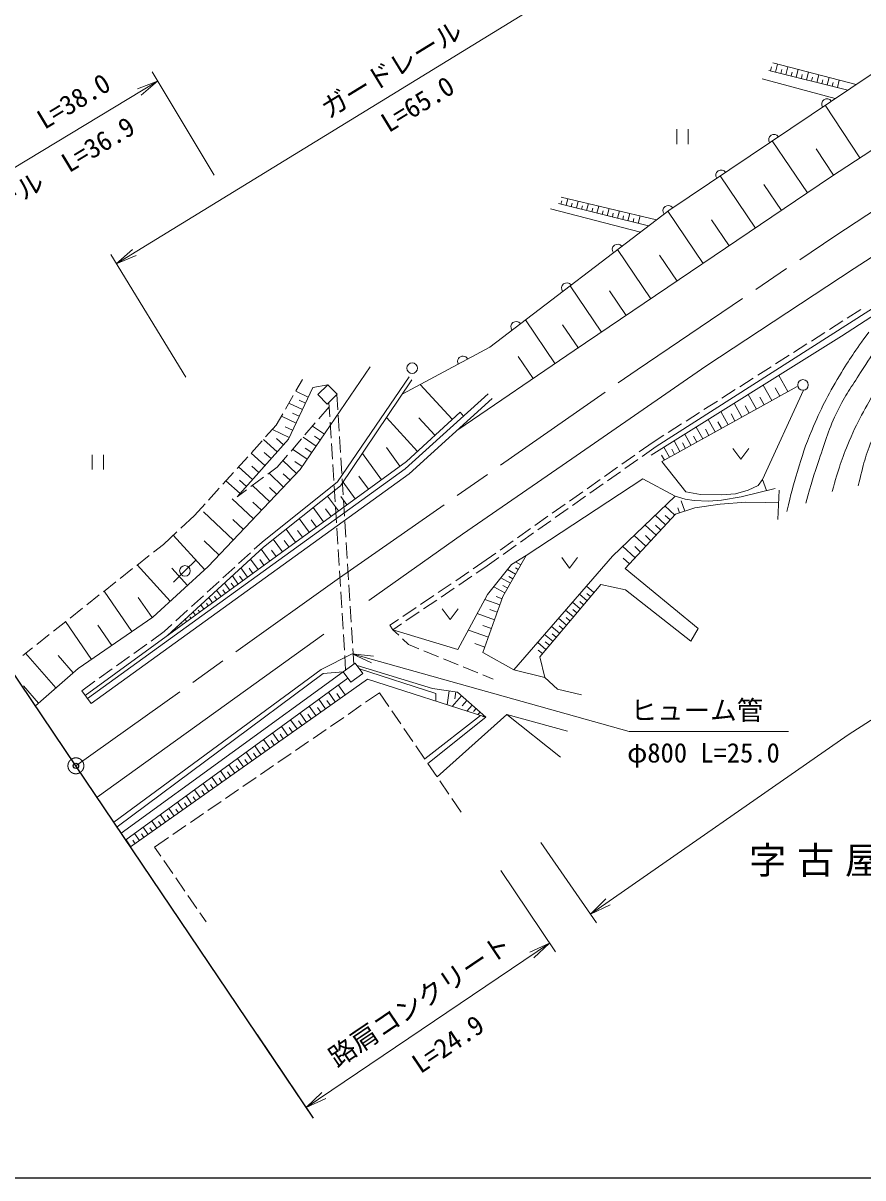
# Model space of a CAD drawing. Units: millimetres, scale not verified. Extents: x 40000 to 680000, y 20000 to 380000.
# Drawn here: x 80942 to 160010, y 205000 to 313657 of the extents above; entities that cross this region are included whole.
import ezdxf
from ezdxf.enums import TextEntityAlignment as Align

# ---------------------------------------------------------------- set-up
doc = ezdxf.new("R2010")
doc.units = ezdxf.units.MM
doc.header["$LTSCALE"] = 1000
doc.header["$PDMODE"] = 32
doc.header["$PDSIZE"] = 500
doc.linetypes.add('CHAIN', pattern=[18.5, 12, -1.5, 3.5, -1.5])
for name, color, linetype, lineweight in [('M-BMK', 2, 'CHAIN', 13), ('M-BMK-OTRS', 5, 'Continuous', 25), ('M-STR-HTXT', 7, 'Continuous', 13), ('M-TTL-BAND', 7, 'Continuous', 25), ('M-WORK', 1, 'Continuous', 13)]:
    doc.layers.add(name, color=color, linetype=linetype, lineweight=lineweight)
doc.layers.add('M-BMK-HTXT', color=7, linetype='Continuous')
doc.layers.add('M-OTRS', color=6, linetype='Continuous')
doc.styles.add('ＭＳ ゴシック', font='')
doc.styles.get('ＭＳ ゴシック').set_extended_font_data('MS Gothic')

# ---------------------------------------------------------------- blocks, each defined once
blk = doc.blocks.new('open_arrow')
at = {"color": 0, "linetype": 'Continuous', "lineweight": -2}
blk.add_lwpolyline([(7.5, 1.25), (0, 0), (7.5, -1.25)], dxfattribs=at)

msp = doc.modelspace()

# ---------------------------------------------------------------- linework, layer by layer
at = {"layer": 'M-BMK'}
for p, q in [((157353, 293612), (168515, 300945)), ((138742, 281035), (157353, 293612)), ((110741, 261459), (138742, 281035)), ((85914, 243774), (110741, 261459))]:
    msp.add_line(p, q, dxfattribs=at)
msp.add_circle((85914, 243774), 750, dxfattribs=at)
at = {"layer": 'M-BMK-OTRS'}
for p, q in [((85914, 243774), (63535, 276928)), ((108293, 210620), (85914, 243774))]:
    msp.add_line(p, q, dxfattribs=at)
at = {"layer": 'M-OTRS'}
msp.add_point((85914, 243774), dxfattribs=at)
at = {"layer": 'M-STR-HTXT'}
for p, q in [((89718, 291018), (144187, 324416)), ((98938, 299359), (93083, 309062)), ((61065, 288575), (93600, 308206)), ((96255, 280356), (89195, 291870)), ((158607, 246696), (175651, 257570)), ((134366, 229831), (158607, 246696)), ((129693, 236547), (134937, 229010)), ((125908, 233913), (131070, 226266)), ((107608, 211635), (130511, 227095)), ((103005, 218454), (108167, 210806))]:
    msp.add_line(p, q, dxfattribs=at)
msp.add_lwpolyline([(111918, 254320), (138000, 247000), (153000, 247000)], dxfattribs=at)
at = {"layer": 'M-TTL-BAND'}
msp.add_line((40000, 205000), (579000, 205000), dxfattribs=at)
at = {"layer": 'M-WORK'}
for p, q in [((156959, 299147), (176206, 311815)), ((151540, 309912), (159375, 307889)), ((151788, 309042), (151976, 309800)), ((151138, 309203), (158581, 307355)), ((151302, 309163), (151396, 309541)), ((152273, 308922), (152366, 309296)), ((152758, 308801), (152944, 309549)), ((153243, 308681), (153335, 309050)), ((153729, 308560), (153912, 309299)), ((154214, 308440), (154304, 308805)), ((154699, 308319), (154880, 309049)), ((155670, 308078), (155849, 308799)), ((150525, 308418), (157400, 306561)), ((155184, 308199), (155274, 308559)), ((156155, 307957), (156243, 308314)), ((156640, 307837), (156817, 308549)), ((157125, 307716), (157213, 308068)), ((157611, 307596), (157785, 308299)), ((159729, 300970), (156463, 305931)), ((142496, 303668), (142496, 302268)), ((143546, 302268), (143546, 303668)), ((154786, 297677), (151472, 302576)), ((157248, 299337), (155615, 301818)), ((132830, 282860), (156959, 299147)), ((149887, 294363), (146562, 299276)), ((152336, 296020), (150679, 298469)), ((159188, 290570), (171038, 298283)), ((131356, 296674), (139825, 294575)), ((131575, 296620), (131654, 296940)), ((131605, 297287), (140574, 295146)), ((132060, 296500), (132219, 297140)), ((132545, 296379), (132626, 296704)), ((133031, 296259), (133191, 296908)), ((134001, 296018), (134164, 296676)), ((130590, 296176), (139071, 294000)), ((133516, 296139), (133597, 296468)), ((134486, 295898), (134569, 296231)), ((134972, 295778), (135137, 296444)), ((135457, 295658), (135541, 295995)), ((135942, 295537), (136110, 296212)), ((136428, 295417), (136512, 295758)), ((136913, 295297), (137082, 295980)), ((137884, 295056), (138055, 295747)), ((144973, 291038), (141643, 295961)), ((137398, 295176), (137484, 295522)), ((138369, 294936), (138456, 295286)), ((138854, 294815), (139028, 295515)), ((147430, 292700), (145768, 295157)), ((140050, 287709), (136909, 292352)), ((142511, 289373), (140847, 291835)), ((140531, 273818), (166548, 290416)), ((145228, 281392), (159188, 290570)), ((135407, 284568), (132444, 288947)), ((137729, 286138), (136158, 288460)), ((158534, 285897), (159799, 286703)), ((131027, 281605), (128233, 285736)), ((133217, 283086), (131736, 285276)), ((156848, 284821), (158113, 285628)), ((140084, 273005), (157991, 284193)), ((155162, 283745), (156427, 284552)), ((121871, 275394), (132830, 282860)), ((153476, 282670), (154741, 283476)), ((128962, 280207), (127564, 282273)), ((151790, 281594), (153054, 282401)), ((107033, 271644), (113631, 281315)), ((117276, 280368), (110558, 270505)), ((132603, 272645), (145228, 281392)), ((150104, 280518), (151368, 281325)), ((152943, 278990), (152099, 280512)), ((105925, 274522), (108223, 279376)), ((107247, 280123), (106633, 279053)), ((108223, 279376), (109626, 279633)), ((109626, 279633), (108689, 278706)), ((110512, 278736), (109626, 279633)), ((110838, 270132), (117535, 280081)), ((121346, 276379), (118327, 279658)), ((153817, 279475), (141081, 272415)), ((148418, 279443), (149682, 280249)), ((151421, 278146), (150621, 279589)), ((152182, 278568), (151760, 279329)), ((106384, 278620), (105638, 277318)), ((107795, 278473), (106619, 279029)), ((107517, 277885), (106929, 278163)), ((108689, 278706), (109575, 277810)), ((109575, 277810), (110512, 278736)), ((110583, 277256), (110492, 278716)), ((116900, 271705), (124717, 278778)), ((117278, 271238), (125120, 278333)), ((146732, 278367), (147996, 279174)), ((149978, 277347), (149221, 278714)), ((150700, 277747), (150300, 278468)), ((150567, 270720), (154427, 279123)), ((107239, 277297), (105970, 277897)), ((109762, 277557), (108782, 276421)), ((109822, 276605), (109737, 277970)), ((145045, 277291), (146310, 278098)), ((147316, 275871), (146636, 277099)), ((148612, 276589), (147893, 277885)), ((149295, 276968), (148916, 277651)), ((105390, 276884), (104776, 275814)), ((106638, 276028), (105270, 276676)), ((106938, 276662), (106304, 276963)), ((108456, 276043), (107476, 274907)), ((109946, 274609), (109853, 276106)), ((110707, 275260), (110614, 276757)), ((118066, 273361), (115147, 276533)), ((117026, 272403), (122081, 277056)), ((119706, 274870), (118197, 276510)), ((122081, 277056), (122398, 276679)), ((143359, 276216), (144624, 277022)), ((146089, 275191), (145444, 276354)), ((146702, 275531), (146362, 276145)), ((147964, 276230), (147605, 276878)), ((104776, 275814), (103779, 274714)), ((105990, 274660), (104409, 275409)), ((106314, 275344), (105630, 275668)), ((109308, 274979), (108194, 275739)), ((141673, 275140), (142938, 275947)), ((143823, 273935), (143244, 274979)), ((144925, 274546), (144314, 275648)), ((145507, 274868), (145184, 275450)), ((101099, 269093), (105925, 274522)), ((103444, 274343), (102437, 273231)), ((104864, 273328), (103568, 274480)), ((105445, 273982), (104791, 274563)), ((107149, 274529), (106169, 273393)), ((108548, 273864), (107306, 274711)), ((108928, 274422), (108371, 274802)), ((110071, 272613), (109977, 274110)), ((110832, 273264), (110738, 274761)), ((138935, 273303), (140253, 274233)), ((139217, 272890), (140531, 273818)), ((140253, 274233), (141252, 274871)), ((142778, 273355), (142229, 274346)), ((143300, 273645), (143011, 274167)), ((144374, 274240), (144068, 274791)), ((87449, 273047), (87449, 271647)), ((88499, 271647), (88499, 273047)), ((102101, 272860), (101095, 271748)), ((103712, 272032), (102404, 273194)), ((104288, 272680), (103640, 273256)), ((105842, 273015), (104862, 271879)), ((107701, 272623), (106318, 273566)), ((108124, 273244), (107504, 273667)), ((110956, 271268), (110863, 272765)), ((114684, 270697), (112883, 273170)), ((116427, 271967), (115158, 273709)), ((137301, 272150), (138526, 273015)), ((141318, 272546), (141058, 273016)), ((141788, 272806), (141267, 273745)), ((142283, 273081), (142008, 273576)), ((147772, 273623), (148522, 272623)), ((148522, 272623), (149272, 273623)), ((86799, 250384), (117026, 272403)), ((86994, 250113), (116900, 271705)), ((98377, 262529), (107033, 271644)), ((102549, 270724), (101229, 271897)), ((103131, 271378), (102477, 271959)), ((104862, 271879), (103985, 271230)), ((106696, 271290), (105409, 272512)), ((107229, 271931), (106538, 272403)), ((110195, 270617), (110102, 272114)), ((122305, 265579), (132603, 272645)), ((135667, 270997), (136893, 271862)), ((137583, 271737), (138808, 272602)), ((141081, 272415), (143325, 269561)), ((87346, 249627), (117278, 271238)), ((100759, 271378), (99752, 270266)), ((101376, 269404), (100044, 270588)), ((101963, 270064), (101303, 270651)), ((103584, 270932), (102378, 270040)), ((105474, 270002), (104095, 271311)), ((106085, 270646), (105441, 271257)), ((111080, 269272), (110987, 270769)), ((113448, 269797), (112548, 271033)), ((128291, 263559), (139291, 270787)), ((134033, 269843), (135259, 270708)), ((135949, 270583), (137174, 271448)), ((139291, 270787), (142340, 269161)), ((150158, 270156), (150567, 270720)), ((150918, 269663), (150567, 270720)), ((99417, 269895), (98410, 268783)), ((101976, 269742), (101099, 269093)), ((104165, 268623), (102544, 270162)), ((110558, 270505), (103446, 264826)), ((103568, 264345), (110838, 270132)), ((104819, 269313), (104130, 269967)), ((110320, 268621), (110226, 270118)), ((112212, 268896), (111066, 270470)), ((132399, 268690), (133625, 269555)), ((134315, 269430), (135540, 270295)), ((143325, 269561), (144733, 269311)), ((148001, 269374), (149205, 269702)), ((151736, 269860), (148561, 269094)), ((149205, 269702), (150158, 270156)), ((152111, 269720), (152001, 266936)), ((98074, 268413), (97078, 267312)), ((102626, 267002), (100639, 268889)), ((103395, 267813), (102585, 268582)), ((110638, 267750), (109614, 269157)), ((111425, 268323), (110852, 269110)), ((111205, 267276), (111112, 268773)), ((130765, 267537), (131991, 268402)), ((132681, 268277), (133906, 269142)), ((142340, 269161), (136426, 263497)), ((143276, 268860), (142340, 269161)), ((143235, 267730), (142913, 268697)), ((144136, 268735), (143276, 268860)), ((145466, 268672), (144136, 268735)), ((144183, 268047), (146576, 268406)), ((144733, 269311), (146687, 269280)), ((146685, 268782), (145466, 268672)), ((146576, 268406), (148984, 268594)), ((148561, 269094), (146685, 268782)), ((146687, 269280), (148001, 269374)), ((148984, 268594), (150844, 268563)), ((150844, 268563), (152033, 268516)), ((97078, 267312), (95796, 266131)), ((100739, 265016), (97926, 267687)), ((109232, 266725), (108250, 268072)), ((109935, 267238), (109423, 267941)), ((110444, 266625), (110351, 268122)), ((131047, 267123), (132272, 267988)), ((137616, 262324), (142354, 267437)), ((141436, 266446), (140459, 267352)), ((142293, 267371), (141368, 268227)), ((141864, 266909), (141402, 267337)), ((142354, 267437), (144183, 268047)), ((142752, 267569), (142591, 268053)), ((101682, 266009), (100689, 266952)), ((107885, 265744), (106946, 267034)), ((108558, 266235), (108068, 266908)), ((111329, 265279), (111236, 266777)), ((129131, 266383), (130357, 267248)), ((129413, 265970), (130638, 266835)), ((140531, 265469), (139498, 266426)), ((140983, 265958), (140495, 266410)), ((95429, 265792), (94148, 264611)), ((98045, 262226), (95083, 265473)), ((106595, 264805), (105696, 266039)), ((107240, 265275), (106770, 265919)), ((110568, 264628), (110475, 266126)), ((113496, 259326), (122305, 265579)), ((127497, 265230), (128723, 266095)), ((127779, 264817), (129004, 265682)), ((139574, 264437), (138482, 265448)), ((140052, 264953), (139536, 265431)), ((94148, 264611), (93217, 263876)), ((94553, 256033), (103568, 264345)), ((99403, 263609), (97997, 264945)), ((103446, 264826), (102713, 264156)), ((104179, 263045), (103367, 264160)), ((104770, 263476), (104340, 264066)), ((105361, 263906), (104500, 265088)), ((105978, 264356), (105529, 264973)), ((110693, 262632), (110600, 264129)), ((111454, 263283), (111360, 264780)), ((125863, 264076), (127089, 264941)), ((126145, 263663), (127370, 264528)), ((138563, 263345), (137409, 264414)), ((139068, 263891), (138522, 264397)), ((92825, 263566), (91648, 262636)), ((96181, 262113), (97248, 263167)), ((102344, 263819), (101236, 262807)), ((103064, 262233), (102346, 263219)), ((103622, 262639), (103216, 263197)), ((124137, 262858), (125455, 263788)), ((124422, 262447), (125737, 263375)), ((128291, 263559), (126118, 259697)), ((126915, 262715), (128291, 263559)), ((136426, 263497), (127150, 252801)), ((127801, 262688), (127316, 262961)), ((131650, 263359), (132400, 262359)), ((132400, 262359), (133150, 263359)), ((138028, 262768), (137451, 263303)), ((91255, 262326), (90078, 261396)), ((94797, 259264), (91690, 262670)), ((93149, 257760), (98377, 262529)), ((96421, 260745), (94940, 262368)), ((95114, 261059), (96181, 262113)), ((100867, 262470), (99759, 261459)), ((102078, 261515), (101443, 262387)), ((102571, 261874), (102212, 262367)), ((110817, 260636), (110724, 262133)), ((111578, 261287), (111485, 262784)), ((121670, 261188), (122912, 262028)), ((123326, 262309), (124137, 262858)), ((123608, 261896), (124422, 262447)), ((124663, 259885), (126915, 262715)), ((127310, 261816), (126543, 262248)), ((127555, 262252), (127313, 262388)), ((144512, 256695), (137616, 262324)), ((89686, 261086), (88509, 260156)), ((99390, 261122), (98282, 260110)), ((100398, 260291), (99905, 260968)), ((100802, 260585), (100522, 260971)), ((101207, 260880), (100645, 261651)), ((101642, 261197), (101325, 261633)), ((111703, 259291), (111609, 260788)), ((120013, 260067), (121255, 260907)), ((121952, 260775), (123194, 261616)), ((126820, 260945), (125913, 261455)), ((127065, 261380), (126682, 261596)), ((129579, 254037), (135333, 260838)), ((135333, 260838), (137647, 260322)), ((88117, 259847), (86940, 258917)), ((91190, 256410), (88572, 260206)), ((97913, 259773), (96805, 258761)), ((99186, 259408), (98973, 259700)), ((99590, 259702), (99165, 260286)), ((99994, 259997), (99748, 260335)), ((110942, 258640), (110848, 260137)), ((118357, 258946), (119599, 259786)), ((120296, 259654), (121538, 260495)), ((121880, 254725), (124663, 259885)), ((126118, 259697), (124226, 254428)), ((126309, 260038), (125257, 260630)), ((126046, 259496), (125477, 259701)), ((126565, 260491), (126111, 260746)), ((134041, 259311), (133323, 259919)), ((134687, 260075), (133978, 260675)), ((134364, 259693), (134010, 259993)), ((137647, 260322), (143824, 255491)), ((86548, 258607), (85371, 257677)), ((93088, 257718), (91779, 259616)), ((97973, 258525), (97685, 258921)), ((98378, 258819), (98199, 259064)), ((98782, 259113), (98425, 259603)), ((111827, 257295), (111734, 258792)), ((116701, 257824), (117943, 258665)), ((118639, 258533), (119882, 259374)), ((125842, 258928), (124422, 259438)), ((133396, 258548), (132668, 259164)), ((133719, 258930), (133359, 259234)), ((86121, 252915), (93149, 257760)), ((96436, 258424), (95328, 257413)), ((96357, 257347), (96205, 257556)), ((96761, 257641), (96651, 257793)), ((97165, 257936), (96945, 258238)), ((97569, 258230), (97425, 258428)), ((111066, 256644), (110973, 258141)), ((115475, 256995), (116287, 257544)), ((116983, 257412), (118225, 258253)), ((120392, 258539), (121142, 257539)), ((121142, 257539), (121892, 258539)), ((125332, 257509), (123698, 258095)), ((125587, 258218), (124877, 258473)), ((132104, 257021), (131357, 257653)), ((132750, 257785), (132013, 258408)), ((132427, 257403), (132058, 257715)), ((133073, 258166), (132709, 258474)), ((84978, 257367), (83801, 256437)), ((87393, 253792), (84946, 257341)), ((89291, 255101), (87983, 256999)), ((94959, 257076), (94225, 256406)), ((95144, 256464), (95102, 256522)), ((95549, 256758), (95465, 256874)), ((95953, 257053), (95877, 257157)), ((111952, 255299), (111858, 256796)), ((115475, 256995), (115755, 256581)), ((115755, 256581), (116569, 257132)), ((115755, 256581), (121880, 254725)), ((115755, 256581), (116305, 256059)), ((124745, 255875), (122865, 256550)), ((125039, 256692), (124222, 256985)), ((131458, 256258), (130702, 256897)), ((131781, 256639), (131408, 256955)), ((143824, 255491), (144512, 256695)), ((83409, 256127), (82232, 255197)), ((87913, 240811), (109256, 256154)), ((94225, 256406), (92988, 255517)), ((111191, 254648), (111097, 256145)), ((116667, 255715), (117217, 255194)), ((130165, 254729), (129390, 255384)), ((130812, 255494), (130047, 256142)), ((130488, 255111), (130106, 255435)), ((131135, 255876), (130757, 256196)), ((81840, 254887), (80909, 254152)), ((84036, 251098), (81184, 254369)), ((92582, 255226), (91364, 254351)), ((109009, 252843), (111918, 254320)), ((112074, 253340), (111983, 254800)), ((117217, 255194), (118202, 254790)), ((118665, 254600), (120053, 254032)), ((124408, 254935), (123468, 255273)), ((124226, 254428), (127150, 252801)), ((129837, 254341), (129450, 254669)), ((85661, 252514), (84245, 254139)), ((90958, 254059), (89740, 253184)), ((111077, 252618), (112213, 253441)), ((111307, 252784), (111222, 254149)), ((112213, 253441), (112925, 252459)), ((119499, 251038), (112389, 253199)), ((120516, 253842), (121904, 253273)), ((130064, 252082), (129579, 254037)), ((82106, 249415), (86121, 252915)), ((89333, 252892), (88115, 252017)), ((89494, 238469), (109009, 252843)), ((109198, 252454), (89784, 238039)), ((111077, 252618), (90187, 237443)), ((111077, 252618), (109198, 252454)), ((111789, 251635), (111077, 252618)), ((112925, 252459), (111789, 251635)), ((112614, 252888), (119812, 250585)), ((122366, 253084), (123755, 252515)), ((124217, 252326), (125203, 251922)), ((127150, 252801), (130064, 252082)), ((82400, 249672), (80975, 251307)), ((87709, 251725), (86472, 250837)), ((111502, 252031), (90621, 236800)), ((91066, 236140), (113359, 251929)), ((111269, 250448), (110609, 251380)), ((113359, 251929), (124519, 248349)), ((121829, 250710), (119499, 251038)), ((130064, 252082), (131268, 250972)), ((87346, 249627), (86472, 250837)), ((109419, 249138), (108777, 250044)), ((109878, 249463), (109553, 249923)), ((110337, 249789), (109687, 250707)), ((110803, 250119), (110473, 250584)), ((113188, 249748), (114494, 250643)), ((114494, 250643), (115375, 249358)), ((119812, 250585), (119815, 249858)), ((121041, 250821), (120858, 249523)), ((122216, 250370), (121338, 249369)), ((121690, 250729), (121599, 250080)), ((124519, 248349), (121829, 250710)), ((122716, 249931), (122277, 249430)), ((131268, 250972), (133504, 250440)), ((108513, 248497), (107880, 249390)), ((108966, 248817), (108645, 249270)), ((111538, 248617), (112775, 249465)), ((115658, 248946), (116507, 247709)), ((123217, 249491), (122720, 248926)), ((123592, 249162), (123344, 248879)), ((123968, 248832), (123758, 248593)), ((106739, 247241), (106124, 248109)), ((107180, 247552), (106868, 247993)), ((107620, 247864), (106996, 248745)), ((108066, 248180), (107750, 248627)), ((109889, 247486), (111126, 248334)), ((124011, 248511), (118764, 244418)), ((124519, 248349), (119053, 243996)), ((119918, 242735), (126489, 248592)), ((124344, 248502), (124239, 248382)), ((126489, 248592), (131539, 244574)), ((126489, 248592), (132196, 247044)), ((105015, 246019), (104417, 246863)), ((105443, 246322), (105140, 246750)), ((105871, 246626), (105265, 247482)), ((106305, 246933), (105998, 247367)), ((108239, 246355), (109476, 247203)), ((116789, 247297), (117638, 246060)), ((103338, 244832), (102757, 245652)), ((104171, 245421), (103581, 246254)), ((104593, 245720), (104294, 246142)), ((106590, 245224), (107827, 246072)), ((117920, 245647), (118769, 244410)), ((102517, 244250), (101944, 245060)), ((102928, 244541), (102637, 244951)), ((103754, 245126), (103460, 245543)), ((104940, 244093), (106177, 244941)), ((100885, 243094), (100328, 243881)), ((101293, 243383), (101011, 243782)), ((101701, 243672), (101136, 244470)), ((102109, 243961), (101823, 244366)), ((103290, 242962), (104528, 243810)), ((119052, 243998), (119900, 242761)), ((99253, 241938), (98712, 242702)), ((99661, 242227), (99387, 242615)), ((100069, 242516), (99520, 243292)), ((100477, 242805), (100199, 243199)), ((101641, 241831), (102878, 242679)), ((120183, 242348), (121031, 241111)), ((97621, 240782), (97096, 241524)), ((98029, 241071), (97763, 241448)), ((98437, 241360), (97904, 242113)), ((98845, 241649), (98575, 242031)), ((99991, 240700), (101229, 241548)), ((95989, 239626), (95480, 240345)), ((96397, 239915), (96138, 240280)), ((96805, 240204), (96288, 240934)), ((97213, 240493), (96951, 240864)), ((98342, 239569), (99579, 240417)), ((121314, 240699), (122195, 239414)), ((94357, 238471), (93864, 239166)), ((94765, 238759), (94514, 239113)), ((95173, 239048), (94672, 239755)), ((95581, 239337), (95326, 239697)), ((96692, 238438), (97929, 239287)), ((92725, 237315), (92248, 237987)), ((93541, 237893), (93056, 238577)), ((93949, 238182), (93702, 238529)), ((95043, 237307), (96280, 238156)), ((91909, 236737), (91440, 237398)), ((92317, 237026), (92078, 237362)), ((93133, 237604), (92890, 237946)), ((93324, 236129), (94630, 237025)), ((91093, 236159), (90632, 236809)), ((91501, 236448), (91266, 236778)), ((93906, 235286), (93324, 236129)), ((95042, 233640), (94190, 234874)), ((96177, 231994), (95326, 233228)), ((97313, 230347), (96461, 231582)), ((98179, 229093), (97597, 229936))]:
    msp.add_line(p, q, dxfattribs=at)
for points in [[(194961, 331977), (189465, 331977), (183164, 328942), (178137, 324231), (175322, 319405), (172277, 316561), (141742, 296036), (124873, 283175), (116641, 278752)], [(157991, 284193), (174563, 294924), (190782, 305232), (196727, 308574), (205347, 312268), (213755, 314696), (221354, 316384), (229270, 317651), (236201, 318179), (241971, 318073), (249464, 316947), (256078, 315012), (260406, 313218), (277961, 302558)]]:
    msp.add_lwpolyline(points, dxfattribs=at)
for centre in [(117570, 281191), (154367, 279608), (96181, 262113)]:
    msp.add_circle(centre, 500, dxfattribs=at)
for centre, start, end in [((156618, 306036), 33.90719, 213.90719), ((151639, 302689), 33.90719, 213.90719), ((146659, 299341), 33.90719, 213.90719), ((141682, 295991), 37.32379, 217.32379), ((136911, 292353), 37.32379, 217.32379), ((132139, 288715), 37.32379, 217.32379), ((127368, 285077), 37.32379, 217.32379), ((122351, 281820), 28.2444, 208.2444)]:
    msp.add_arc(centre, 500, start, end, dxfattribs=at)
for points, knots in [([(159558, 270110), (160074, 272224), (160241, 272914), (160937, 274620), (161629, 276316), (162152, 277212), (163092, 278785), (164327, 280853), (165253, 281860), (166625, 283841), (167704, 285398), (168042, 285889), (169377, 287836)], [0, 0, 0, 0, 1, 1, 1, 2, 2, 2, 3, 3, 3, 4, 4, 4, 4]), ([(157117, 269593), (157752, 271829), (157976, 272527), (158725, 274332), (159639, 276534), (160397, 277657), (161569, 279733), (162784, 281884), (163231, 282585), (164851, 285140)], [0, 0, 0, 0, 1, 1, 1, 2, 2, 2, 3, 3, 3, 3]), ([(152851, 267711), (153279, 269507), (153402, 270011), (153842, 271460), (154308, 272995), (154567, 273861), (155192, 275338), (156071, 277412), (156649, 278546), (157806, 280480), (158798, 282137), (159197, 282708), (160567, 284582)], [0, 0, 0, 0, 1, 1, 1, 2, 2, 2, 3, 3, 3, 4, 4, 4, 4]), ([(154646, 268501), (155193, 270460), (155352, 271002), (155882, 272580), (156496, 274411), (156788, 275468), (157634, 277205), (158346, 278667), (158919, 279393), (159788, 280767), (160529, 281939), (160778, 282316), (161731, 283737)], [0, 0, 0, 0, 1, 1, 1, 2, 2, 2, 3, 3, 3, 4, 4, 4, 4])]:
    msp.add_open_spline(points, degree=3, knots=knots, dxfattribs=at)

# ---------------------------------------------------------------- block references
at = {"layer": 'M-STR-HTXT', "xscale": 267, "yscale": 267}
for p, rotation in [((93600, 308206), 211.1), ((89718, 291018), 31.5), ((111918, 254320), 344.3), ((134366, 229831), 34.8), ((130511, 227095), 214), ((107608, 211635), 34)]:
    msp.add_blockref('open_arrow', p, dxfattribs=dict(at, rotation=rotation))

# ---------------------------------------------------------------- texts
at = {"layer": 'M-BMK-HTXT', "insert": (158319, 234743), "char_height": 2566, "attachment_point": 5, "style": 'ＭＳ ゴシック'}
msp.add_mtext('\\T1.29;字古屋敷', dxfattribs=at)
at = {"layer": 'M-STR-HTXT', "style": 'ＭＳ ゴシック'}
for s, rotation, p in [('ガードレール', 31.515, (115623, 309322)), ('ガードレール  L=36.9', 31.107, (80507, 297722)), ('路肩コンクリート', 34.02, (118277, 221685))]:
    msp.add_text(s, height=1833, rotation=rotation, dxfattribs=at).set_placement(p, align=Align.MIDDLE_CENTER)
for s, rotation, p in [('路肩コンクリート\u3000L=38.0', 31.107, (76816, 299247)), ('L=65.0', 31.515, (118843, 304783)), ('L=24.9', 34.02, (121760, 216382))]:
    msp.add_text(s, height=1833, rotation=rotation, dxfattribs=at).set_placement(p, align=Align.BOTTOM_CENTER)
for s, p in [('ヒューム管 ', (145000, 249000)), ('φ800 L=25.0', (145000, 245000))]:
    msp.add_text(s, height=1833, dxfattribs=at).set_placement(p, align=Align.MIDDLE_CENTER)

doc.saveas('drawing.dxf')
